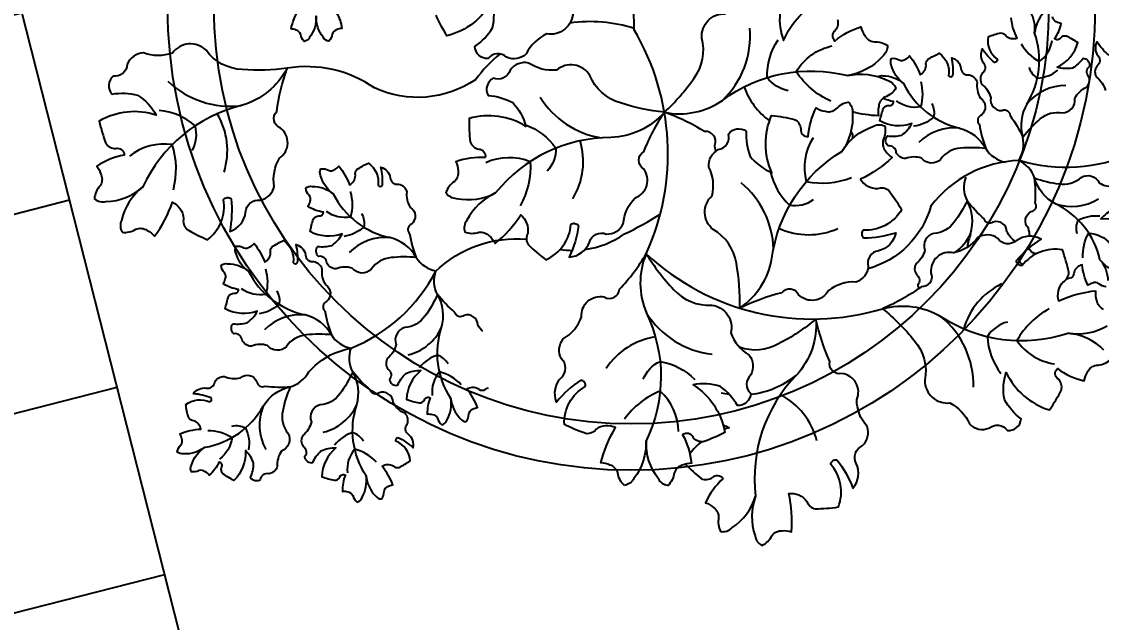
# Model space of a CAD drawing. Header units: millimetres. Extents: x 290.7 to 367.8, y 729.2 to 750.9.
# Drawn here: x 348.747 to 349.306, y 743.749 to 744.06 of the extents above; entities that cross this region are included whole.
import ezdxf

# ---------------------------------------------------------------- set-up
doc = ezdxf.new("R2010")
doc.units = ezdxf.units.MM
doc.header["$PDMODE"] = 35
for name, color, linetype in [('cota', 24, 'Continuous'), ('LAYOUT', 4, 'Continuous'), ('VEGET', 64, 'Continuous'), ('VEGET-I', 62, 'Continuous')]:
    doc.layers.add(name, color=color, linetype=linetype)
doc.styles.add('STYLUS', font='stylu.ttf')
doc.dimstyles.new('DIM50', dxfattribs={"dimscale": 0.5, "dimtxt": 0.15, "dimasz": 0.07, "dimexe": 0.1, "dimexo": 0.1, "dimgap": 0.09, "dimtad": 1, "dimzin": 4, "dimdsep": 46, "dimtxsty": 'STYLUS', "dimblk1": 'OBLIQUE', "dimblk2": 'OBLIQUE', "dimsah": 1, "dimcen": 0.09, "dimclrd": 24, "dimclre": 24, "dimclrt": 2, "dimadec": 0, "dimazin": 0, "dimtfac": 1, "dimtmove": 2, "dimatfit": 3, "dimldrblk": 'OBLIQUE', "dimfxl": 0, "dimtolj": 1, "dimtzin": 0, "dimarcsym": 0})

# ---------------------------------------------------------------- blocks, each defined once
blk = doc.blocks.new('VEGET-06')
at = {"layer": 'VEGET'}
for points in [[(-0.03181, -0.00902, -0.453009), (-0.04592, -0.02051, 0.177588), (-0.05703, -0.0313, -0.302847), (-0.0676, -0.03304, 0.444536), (-0.07762, -0.03378, -0.420063), (-0.08466, -0.02719, 0.102766), (-0.07516, -0.0172, 0.124976), (-0.07542, -0.00251, -0.21297), (-0.09973, -0.02151, -0.034334), (-0.10558, -0.01038, -0.263361)], [(-0.15921, -0.00904, -0.105189), (-0.15646, -0.01753, 0.101835), (-0.15922, -0.01819, 0.254881), (-0.1616, -0.0206, -0.174488), (-0.16349, -0.02439, -0.236152), (-0.1664, -0.02231, -0.172046), (-0.1702, -0.01094, -0.172046), (-0.17376, -0.02239, -0.236152), (-0.17662, -0.02453, -0.174488), (-0.17859, -0.02079, 0.254881), (-0.18102, -0.01842, 0.101835), (-0.1838, -0.01782, -0.081157), (-0.17947, -0.0071, 0.26839)], [(0.04521, -0.08367, -0.083794), (0.04471, -0.08036, 0.55411), (0.03906, -0.07311, 0.053606), (0.01744, -0.0627, 0.053038), (0.03341, -0.04444, 0.229968), (0.03764, -0.0227, -0.453009), (0.05032, -0.00963, 0.177588)], [(0.07974, -0.00949, 0.124976), (0.08172, -0.02405, -0.21297), (0.10364, -0.00232, -0.034334)], [(0.11075, -0.01269, -0.263361), (0.10948, -0.01857, 0.496173), (0.10936, -0.0243, -0.105189), (0.12336, -0.0167, 0.101835), (0.12542, -0.02134, 0.254881), (0.13044, -0.02472, -0.174488), (0.13771, -0.0268, -0.236152), (0.135, -0.03258, -0.172046), (0.11629, -0.04298, -0.172046), (0.13755, -0.04548, -0.236152), (0.14225, -0.0498, -0.174488), (0.13632, -0.05449, 0.254881), (0.13295, -0.05952, 0.101835), (0.13281, -0.0646, -0.055211), (0.11887, -0.06252, 0.26839)], [(0.25711, -0.03202, -0.080473), (0.25057, -0.02466, 0.299055), (0.25118, -0.03222, -0.444536), (0.25053, -0.03781, 0.302847), (0.25037, -0.0438, -0.177588), (0.25514, -0.05105, 0.507771)], [(0.22196, -0.00909, 0.172046), (0.21703, -0.02002, 0.172046), (0.21464, -0.00827, 0.236152)], [(0.20419, -0.0118, 0.081157), (0.20741, -0.02291, -0.26839), (0.20159, -0.02174, 0.263361), (0.19867, -0.02007, 0.034334), (0.19193, -0.02212, 0.28167), (0.19691, -0.0342, -0.447648), (0.19538, -0.03592, -0.080473), (0.18884, -0.02855, 0.299055), (0.18944, -0.03611, -0.444536), (0.1888, -0.0417, 0.302847), (0.18864, -0.04769, -0.177588), (0.19341, -0.05494, 0.507771), (0.19949, -0.0617, -0.55411), (0.2038, -0.06452, -0.053606), (0.21062, -0.0761, -0.053038), (0.22006, -0.06634, -0.229968), (0.232, -0.06296, 0.453009), (0.2387, -0.05528, -0.177588), (0.24496, -0.04927, 0.302847), (0.24613, -0.04339, -0.444536), (0.24674, -0.0378, 0.420063), (0.24319, -0.03374, -0.102766), (0.23741, -0.03886, -0.124976), (0.2292, -0.03843, 0.21297), (0.2403, -0.02519, 0.034334), (0.23418, -0.0217, 0.263361), (0.23096, -0.02268, -0.496173), (0.22777, -0.02302, 0.105189), (0.23136, -0.01485, -0.101835), (0.22868, -0.01392, -0.254881), (0.22656, -0.01127, 0.174488)], [(0.1324, -0.04347, -0.182338), (0.13519, -0.04301, -0.172046), (0.14641, -0.04724, -0.172046), (0.13977, -0.03725, -0.236152), (0.13991, -0.03368, -0.174488), (0.14406, -0.03451, 0.254881), (0.14743, -0.03412, 0.101835), (0.14964, -0.03234, -0.081157), (0.15524, -0.04247, 0.26839), (0.15852, -0.03752, -0.263361), (0.1594, -0.03427, -0.034334), (0.1656, -0.03094, -0.28167), (0.17065, -0.04299, 0.447648), (0.17295, -0.04313, 0.080473)], [(0.17295, -0.04313, 0.080473), (0.17235, -0.03329, -0.299055), (0.17727, -0.03905, 0.444536), (0.18169, -0.04254, -0.302847), (0.18605, -0.04666, 0.177588), (0.18782, -0.05515, -0.507771), (0.18831, -0.06423, 0.55411), (0.18726, -0.06927, 0.053606), (0.19066, -0.08227, 0.053038), (0.17708, -0.08208, 0.229968), (0.16626, -0.08815, -0.453009), (0.15609, -0.08748, 0.177588), (0.14742, -0.08767, -0.302847), (0.14243, -0.08435, 0.444536), (0.13804, -0.08084, -0.420063), (0.13766, -0.07545, 0.102766), (0.14537, -0.07498, 0.124976), (0.15086, -0.06885, -0.21297), (0.13364, -0.06737, -0.034334), (0.13549, -0.06058, -0.263361), (0.13846, -0.05899, 0.496173), (0.14095, -0.05696, -0.070001), (0.13524, -0.0552, 0.101835)], [(0.11803, -0.07298, -0.116543), (0.11891, -0.07565, -0.004008), (0.11869, -0.0771, -0.28167)], [(0.21434, -0.12955, 0.087899), (0.21366, -0.12521, -0.507771), (0.21521, -0.11625, 0.55411), (0.21736, -0.11157, 0.053606), (0.21697, -0.09814, 0.053038), (0.23016, -0.10137, 0.229968), (0.24206, -0.09788, -0.453009), (0.25182, -0.10081, 0.177588), (0.26032, -0.10257, -0.302847)], [(0.25948, -0.1154, 0.124976), (0.25275, -0.12014, -0.21297), (0.2692, -0.12544, -0.034334)], [(0.26223, -0.14883, -0.172046), (0.25224, -0.1422, -0.172046), (0.25648, -0.15342, -0.236152)], [(0.25554, -0.15687, -0.174488), (0.25168, -0.15513, 0.254881), (0.24831, -0.15475, 0.101835), (0.24575, -0.15599, -0.081157), (0.24257, -0.14487, 0.26839), (0.23826, -0.14896, -0.263361), (0.23667, -0.15193, -0.013592), (0.23402, -0.15277, -0.28167)], [(0.20674, -0.13229, -0.140066), (0.2021, -0.12715, 0.507771), (0.19466, -0.12193, -0.55411), (0.18983, -0.12015, -0.053606), (0.18059, -0.11039, -0.053038), (0.17357, -0.12202, -0.229968), (0.16269, -0.12799, 0.453009), (0.15788, -0.13697, -0.177588), (0.15314, -0.14423, 0.302847), (0.15331, -0.15022, -0.444536), (0.15397, -0.15581, 0.13242), (0.15476, -0.15761, -0.102766)], [(0.25419, -0.16895, -0.254881), (0.25051, -0.16415, -0.101835), (0.25003, -0.15909, 0.081157), (0.2301, -0.16451, -0.26839), (0.23236, -0.15415, 0.263361), (0.23543, -0.14899, 0.034334), (0.23199, -0.13689, 0.28167), (0.21026, -0.1454, -0.447648), (0.20724, -0.14263, -0.080473), (0.22059, -0.13117, 0.299055), (0.20708, -0.13202, -0.444536), (0.19712, -0.13069, 0.302847), (0.18642, -0.13023, -0.177588), (0.17334, -0.13852, 0.507771), (0.16109, -0.14918, -0.55411), (0.15593, -0.15679, -0.053606), (0.13504, -0.1686, -0.053038), (0.15217, -0.18576, -0.229968), (0.15784, -0.20718, 0.453009), (0.17134, -0.21938, -0.177588), (0.18188, -0.23073, 0.302847), (0.19234, -0.23301, -0.444536), (0.20231, -0.23426, 0.420063), (0.20968, -0.22805, -0.102766), (0.20071, -0.21758, -0.124976), (0.20172, -0.20293, 0.21297), (0.22503, -0.22316, 0.034334), (0.23144, -0.21234, 0.263361), (0.22979, -0.20656, -0.496173), (0.22928, -0.20085, 0.105189), (0.24376, -0.20751, -0.101835), (0.24551, -0.20275, -0.254881), (0.2503, -0.19904, 0.174488), (0.25741, -0.19649, 0.236152)], [(0.25433, -0.19089, 0.172046), (0.23497, -0.18176, 0.172046), (0.25602, -0.17786, 0.236152)], [(0.21779, -0.13906, 0.066452), (0.2168, -0.13887, -0.196698), (0.2139, -0.13598, 0.177588)], [(0.2106, -0.14498, 0.019885), (0.21018, -0.14461, -0.276854), (0.20864, -0.14103, 0.302847)], [(-0.08042, -0.18088, -0.087899), (-0.08307, -0.17738, 0.507771), (-0.09059, -0.17227, -0.55411), (-0.09545, -0.17056, -0.053606), (-0.10483, -0.16094, -0.053038), (-0.11167, -0.17268, -0.229968), (-0.12246, -0.17881, 0.453009), (-0.12713, -0.18787, -0.177588), (-0.13177, -0.1952, 0.302847), (-0.13151, -0.20119, -0.444536), (-0.13076, -0.20676, 0.420063), (-0.12634, -0.20986, -0.102766), (-0.12196, -0.20351, -0.124976), (-0.11388, -0.20196, 0.21297), (-0.1215, -0.21747, 0.034334), (-0.11472, -0.2194, 0.263361), (-0.11183, -0.21768, -0.496173), (-0.10881, -0.21659, 0.105189), (-0.11035, -0.22538, -0.101835), (-0.10752, -0.22564, -0.254881), (-0.10482, -0.2277, 0.174488), (-0.10242, -0.23119, 0.236152), (-0.09984, -0.22872, 0.172046), (-0.09766, -0.21693, 0.172046), (-0.09254, -0.22777, 0.236152), (-0.0894, -0.22949, 0.174488), (-0.08797, -0.22551, -0.254881), (-0.0859, -0.22282, -0.101835), (-0.08323, -0.22184, 0.081157), (-0.08902, -0.21183, -0.26839), (-0.08309, -0.21157, 0.263361), (-0.07985, -0.21249, 0.013592), (-0.07739, -0.21117, 0.28167)], [(0.11044, -0.25008, -0.080473), (0.11907, -0.26542, 0.299055), (0.12088, -0.252, -0.444536), (0.12413, -0.2425, 0.302847), (0.12669, -0.2321, -0.177588), (0.12113, -0.21764, 0.507771), (0.11308, -0.20354, -0.55411), (0.10663, -0.19698, -0.053606), (0.09915, -0.17418, -0.053038), (0.07896, -0.18762, -0.218085), (0.05791, -0.18938, 0.453009)], [(0.04903, -0.2312, -0.031414), (0.0524, -0.23284, 0.018998), (0.04964, -0.23362, 0.034334)], [(0.03737, -0.24033, 0.059103), (0.03118, -0.24675, 0.034334)], [(0.02866, -0.2524, 0.031741), (0.03734, -0.26013, 0.263361), (0.04333, -0.25964, -0.496173), (0.04903, -0.26027, 0.105189), (0.03966, -0.27316, -0.101835), (0.04399, -0.2758, -0.254881), (0.04668, -0.28123, 0.174488), (0.04779, -0.28871, 0.236152), (0.05388, -0.28678, 0.172046), (0.06664, -0.26959, 0.172046), (0.06633, -0.291, 0.236152), (0.07, -0.29622, 0.174488), (0.07542, -0.29095, -0.254881), (0.08086, -0.28828, -0.101835), (0.0859, -0.28881, 0.081157), (0.0845, -0.2682, -0.26839), (0.09422, -0.27245, 0.263361), (0.09868, -0.27648, 0.034334), (0.11121, -0.27547, 0.28167), (0.10713, -0.2525, -0.447648), (0.11044, -0.25008, -0.080473)]]:
    blk.add_lwpolyline(points, format="xyb", dxfattribs=at)
for points in [[(-0.27479, -0.1274, 0.174488), (-0.26741, -0.12577, -0.254881), (-0.26138, -0.12636, -0.101835), (-0.25736, -0.12946, 0.081157), (-0.24772, -0.11119, -0.26839), (-0.24169, -0.11991, 0.263361), (-0.24001, -0.12568, 0.034334), (-0.22882, -0.13141, 0.28167), (-0.22022, -0.10972, -0.447648), (-0.21613, -0.10941, -0.080473), (-0.21686, -0.12699, 0.299055), (-0.20826, -0.11653, -0.444536), (-0.20049, -0.11015, 0.302847), (-0.19286, -0.10265, -0.177588), (-0.18999, -0.08743, 0.507771), (-0.18942, -0.0712, -0.55411), (-0.19146, -0.06224, -0.053606), (-0.18584, -0.03891, -0.053038), (-0.21008, -0.03972, -0.229968), (-0.2296, -0.02925, 0.453009), (-0.24774, -0.03079, -0.177588), (-0.26322, -0.03075, 0.302847), (-0.27203, -0.03684, -0.444536), (-0.27974, -0.04327, 0.420063), (-0.28023, -0.05291, -0.102766), (-0.26646, -0.05348, -0.124976), (-0.25644, -0.06423, 0.21297), (-0.28713, -0.06746, 0.034334), (-0.2836, -0.07953, 0.263361), (-0.27825, -0.08227, -0.496173), (-0.27373, -0.0858, 0.105189), (-0.28847, -0.09183, -0.101835), (-0.28618, -0.09636, -0.254881), (-0.28674, -0.10239, 0.174488), (-0.28973, -0.10933, 0.236152), (-0.28354, -0.1109, 0.172046), (-0.26365, -0.10298, 0.172046), (-0.27516, -0.12103, 0.236152)], [(-0.0947, -0.10911, 0.172046), (-0.07349, -0.1062, 0.172046), (-0.089, -0.12095, 0.236152), (-0.09017, -0.12723, 0.174488), (-0.08261, -0.12742, -0.254881), (-0.0769, -0.12943, -0.101835), (-0.07375, -0.13341, 0.081157), (-0.06, -0.118, -0.26839), (-0.05624, -0.12791, 0.263361), (-0.056, -0.13391, 0.034334), (-0.04651, -0.14217, 0.28167), (-0.03295, -0.12318, -0.447648), (-0.0289, -0.12386, -0.080473), (-0.03384, -0.14075, 0.299055), (-0.02297, -0.13266, -0.444536), (-0.01391, -0.12834, 0.302847), (-0.00469, -0.12289, -0.177588), (0.00175, -0.1088, 0.507771), (0.0062, -0.09319, -0.55411), (0.00638, -0.08399, -0.053606), (0.01744, -0.0627, -0.053038), (-0.00629, -0.05767, -0.229968), (-0.02272, -0.04281, 0.453009), (-0.04069, -0.03995, -0.177588), (-0.05572, -0.03619, 0.302847), (-0.06573, -0.03999, -0.444536), (-0.07477, -0.04437, 0.420063), (-0.07755, -0.05361, -0.102766), (-0.06432, -0.05748, -0.124976), (-0.05718, -0.07032, 0.21297), (-0.08774, -0.06608, 0.034334), (-0.08722, -0.07864, 0.263361), (-0.08268, -0.08259, -0.496173), (-0.07914, -0.0871, 0.105189), (-0.09491, -0.08941, -0.101835), (-0.09377, -0.09436, -0.254881), (-0.09576, -0.10008, 0.174488), (-0.10033, -0.1061, 0.236152)], [(0.11883, -0.06319, -0.172046), (0.11316, -0.08383, -0.172046), (0.12982, -0.07039, -0.236152), (0.1362, -0.07005, -0.174488), (0.1354, -0.07757, 0.254881), (0.13665, -0.0835, 0.101835), (0.14017, -0.08714, -0.081157), (0.12309, -0.09875, 0.26839), (0.13243, -0.10378, -0.263361), (0.13835, -0.10481, -0.034334), (0.14529, -0.11529, -0.28167), (0.12468, -0.12625, 0.447648), (0.12482, -0.13035, 0.080473), (0.14222, -0.12767, -0.299055), (0.13277, -0.13738, 0.444536), (0.1273, -0.1458, -0.302847), (0.12069, -0.15422, 0.177588), (0.10588, -0.15876, -0.507771), (0.08982, -0.16113, 0.55411), (0.08068, -0.1601, 0.053606), (0.05812, -0.16827, 0.053038), (0.05624, -0.14409, 0.229968), (0.04366, -0.12585, -0.453009), (0.04319, -0.10765, 0.177588), (0.04143, -0.09227, -0.302847), (0.04651, -0.08284, 0.444536), (0.05204, -0.07446, -0.420063), (0.06156, -0.07291, 0.102766), (0.06366, -0.08653, 0.124976), (0.07545, -0.0953, -0.21297), (0.07526, -0.06444, -0.034334), (0.08765, -0.06661, -0.263361), (0.09096, -0.07162, 0.496173), (0.09497, -0.07572, -0.105189), (0.09933, -0.0604, 0.101835), (0.10409, -0.06217, 0.254881), (0.11002, -0.06095, -0.174488), (0.11659, -0.05721, -0.236152)], [(-0.13457, -0.10219, 0.080473), (-0.13532, -0.09236, -0.299055), (-0.13031, -0.09805, 0.444536), (-0.12584, -0.10147, -0.302847), (-0.12142, -0.10552, 0.177588), (-0.11952, -0.11398, -0.507771), (-0.11889, -0.12306, 0.55411), (-0.11986, -0.12811, 0.053606), (-0.11626, -0.14106, 0.053038), (-0.12985, -0.14107, 0.229968), (-0.14057, -0.14731, -0.453009), (-0.15075, -0.14679, 0.177588), (-0.15942, -0.14711, -0.302847), (-0.16446, -0.14387, 0.444536), (-0.16891, -0.14042, -0.420063), (-0.16936, -0.13504, 0.102766), (-0.16167, -0.13445, 0.124976), (-0.15626, -0.12825, -0.21297), (-0.1735, -0.12703, -0.034334), (-0.17176, -0.1202, -0.263361), (-0.16882, -0.11857, 0.496173), (-0.16636, -0.11651, -0.105189), (-0.17473, -0.11341, 0.101835), (-0.17353, -0.11084, 0.254881), (-0.17396, -0.10747, -0.174488), (-0.17576, -0.10364, -0.236152), (-0.17233, -0.10265, -0.172046), (-0.16104, -0.1067, -0.172046), (-0.16784, -0.09682, -0.236152), (-0.16775, -0.09324, -0.174488), (-0.16359, -0.09401, 0.254881), (-0.16022, -0.09357, 0.101835), (-0.15804, -0.09176, -0.081157), (-0.15229, -0.1018, 0.26839), (-0.14908, -0.0968, -0.263361), (-0.14825, -0.09354, -0.034334), (-0.1421, -0.09011, -0.28167), (-0.13687, -0.10209, 0.447648)], [(-0.18027, -0.14387, 0.080473), (-0.18102, -0.13404, -0.299055), (-0.17601, -0.13973, 0.444536), (-0.17154, -0.14315, -0.302847), (-0.16712, -0.1472, 0.177588), (-0.16522, -0.15567, -0.507771), (-0.16459, -0.16474, 0.55411), (-0.16556, -0.16979, 0.053606), (-0.16196, -0.18274, 0.053038), (-0.17555, -0.18275, 0.229968), (-0.18627, -0.18899, -0.453009), (-0.19645, -0.18848, 0.177588), (-0.20512, -0.18879, -0.302847), (-0.21016, -0.18555, 0.444536), (-0.21461, -0.1821, -0.420063), (-0.21506, -0.17672, 0.102766), (-0.20737, -0.17613, 0.124976), (-0.20196, -0.16993, -0.21297), (-0.2192, -0.16871, -0.034334), (-0.21746, -0.16189, -0.263361), (-0.21452, -0.16025, 0.496173), (-0.21206, -0.15819, -0.105189), (-0.22043, -0.1551, 0.101835), (-0.21923, -0.15252, 0.254881), (-0.21966, -0.14915, -0.174488), (-0.22146, -0.14533, -0.236152), (-0.21803, -0.14433, -0.172046), (-0.20674, -0.14838, -0.172046), (-0.21354, -0.1385, -0.236152), (-0.21345, -0.13493, -0.174488), (-0.20929, -0.1357, 0.254881), (-0.20592, -0.13525, 0.101835), (-0.20374, -0.13344, -0.081157), (-0.19799, -0.14348, 0.26839), (-0.19478, -0.13848, -0.263361), (-0.19395, -0.13522, -0.034334), (-0.1878, -0.1318, -0.28167), (-0.18257, -0.14377, 0.447648)], [(-0.00417, -0.26391, -0.174488), (-0.0076, -0.25717, 0.254881), (-0.01187, -0.25289, 0.101835), (-0.01682, -0.25176, -0.081157), (-0.00884, -0.23271, 0.26839), (-0.0194, -0.23359, -0.263361), (-0.02493, -0.23596, -0.034334), (-0.03647, -0.23095, -0.28167), (-0.02518, -0.21053, 0.447648), (-0.02753, -0.20717, 0.080473), (-0.04065, -0.21891, -0.299055), (-0.03803, -0.20562, 0.444536), (-0.03804, -0.19557, -0.302847), (-0.03709, -0.18491, 0.177588), (-0.02716, -0.17302, -0.507771), (-0.01499, -0.16228, 0.55411), (-0.00677, -0.15816, 0.053606), (0.00768, -0.139, 0.053038), (0.02245, -0.15824, 0.229968), (0.04294, -0.16666, -0.453009), (0.05326, -0.18165, 0.177588), (0.06313, -0.19358, -0.302847), (0.06402, -0.20425, 0.444536), (0.06396, -0.2143, -0.420063), (0.05683, -0.22079, 0.102766), (0.04763, -0.21052, 0.124976), (0.03297, -0.20961, -0.21297), (0.04997, -0.23536, -0.034334), (0.0384, -0.24031, -0.263361), (0.03289, -0.23791, 0.496173), (0.02729, -0.23666, -0.105189), (0.032, -0.25189, 0.101835), (0.02705, -0.25299, 0.254881), (0.02275, -0.25725, -0.174488), (0.01928, -0.26397, -0.236152), (0.01414, -0.26018, -0.172046), (0.00762, -0.23979, -0.172046), (0.001, -0.26015, -0.236152)], [(-0.12614, -0.238, -0.080473), (-0.11802, -0.24359, 0.299055), (-0.12042, -0.2364, -0.444536), (-0.12113, -0.23081, 0.302847), (-0.12241, -0.22496, -0.177588), (-0.12877, -0.21906, 0.507771), (-0.13629, -0.21395, -0.55411), (-0.14115, -0.21225, -0.053606), (-0.15053, -0.20263, -0.053038), (-0.15737, -0.21436, -0.229968), (-0.16816, -0.22049, 0.453009), (-0.17283, -0.22955, -0.177588), (-0.17747, -0.23688, 0.302847), (-0.17721, -0.24287, -0.444536), (-0.17646, -0.24844, 0.420063), (-0.17204, -0.25154, -0.102766), (-0.16766, -0.24519, -0.124976), (-0.15958, -0.24364, 0.21297), (-0.16719, -0.25915, 0.034334), (-0.16042, -0.26108, 0.263361), (-0.15753, -0.25936, -0.496173), (-0.15451, -0.25827, 0.105189), (-0.15605, -0.26706, -0.101835), (-0.15322, -0.26732, -0.254881), (-0.15052, -0.26938, 0.174488), (-0.14812, -0.27287, 0.236152), (-0.14553, -0.2704, 0.172046), (-0.14336, -0.25861, 0.172046), (-0.13824, -0.26945, 0.236152), (-0.1351, -0.27118, 0.174488), (-0.13367, -0.26719, -0.254881), (-0.1316, -0.26451, -0.101835), (-0.12893, -0.26353, 0.081157), (-0.13472, -0.25351, -0.26839), (-0.12879, -0.25325, 0.263361), (-0.12555, -0.25418, 0.034334), (-0.11949, -0.25058, 0.28167), (-0.12721, -0.24004, -0.447648)], [(-0.22677, -0.21669, 0.080473), (-0.23638, -0.2145, -0.299055), (-0.22946, -0.21139, 0.444536), (-0.22487, -0.20813, -0.302847), (-0.2197, -0.20511, 0.177588), (-0.21105, -0.2058, -0.507771), (-0.2022, -0.20787, 0.55411), (-0.19765, -0.21029, 0.053606), (-0.18422, -0.21068, 0.053038), (-0.18822, -0.22366, 0.229968), (-0.18543, -0.23575, -0.453009), (-0.18893, -0.24533, 0.177588), (-0.19118, -0.2537, -0.302847), (-0.19577, -0.25756, 0.444536), (-0.20038, -0.26079, -0.420063), (-0.20565, -0.25963, 0.102766), (-0.20394, -0.25211, 0.124976), (-0.20828, -0.24511, -0.21297), (-0.21453, -0.26122, -0.034334), (-0.22054, -0.25754, -0.263361), (-0.22123, -0.25425, 0.496173), (-0.22247, -0.25129, -0.105189), (-0.2279, -0.25837, 0.101835), (-0.23001, -0.25647, 0.254881), (-0.23335, -0.25588, -0.174488), (-0.23754, -0.25648, -0.236152), (-0.23748, -0.2529, -0.172046), (-0.23027, -0.24332, -0.172046), (-0.24172, -0.24689, -0.236152), (-0.24511, -0.24575, -0.174488), (-0.24314, -0.242, 0.254881), (-0.24257, -0.23866, 0.101835), (-0.24366, -0.23603, -0.081157), (-0.23237, -0.2335, 0.26839), (-0.2362, -0.22896, -0.263361), (-0.23907, -0.22721, -0.034334), (-0.24052, -0.22032, -0.28167), (-0.22754, -0.21886, 0.447648)]]:
    blk.add_lwpolyline(points, format="xyb", close=True, dxfattribs=at)
at = {"layer": 'VEGET-I'}
for points in [[(0.00115, -0.01755, 0.114117), (-0.03345, -0.01467, -0.262055)], [(0.0841, -0.05109, -0.187629), (0.07286, -0.044, -0.152006), (0.07871, -0.02372)], [(0.10712, -0.05671, -0.141386), (0.08855, -0.04083, -0.210123), (0.10793, -0.02692, -0.210123)], [(0.20979, -0.02577, 0.141386), (0.21952, -0.0354, 0.210123), (0.22638, -0.02394, 0.210123)], [(-0.07113, -0.03126, 0.0625), (-0.08435, -0.04516, -0.262055), (-0.13881, -0.04958, 0.192873), (-0.18584, -0.03891)], [(-0.18584, -0.03891, -0.2044), (-0.21058, -0.05909, 0.227943), (-0.26365, -0.10298, 0.227943)], [(0.01744, -0.0627, 0.2044), (0.04872, -0.05631, -0.227943), (0.11629, -0.04298, -0.227943)], [(0.214, -0.03836, 0.187629), (0.21848, -0.0443, 0.152006), (0.22952, -0.04009)], [(0.15559, -0.04617, -0.141386), (0.15554, -0.05985, -0.210123), (0.14258, -0.05662, -0.210123)], [(0.14641, -0.04724, 0.227943), (0.17659, -0.07124, -0.2044), (0.19066, -0.08227, 0.204998), (0.2011, -0.08959, 0.204998)], [(0.16154, -0.05804, -0.187629), (0.16259, -0.0654, -0.152006), (0.15181, -0.07026)], [(-0.237, -0.08318, 0.187629), (-0.23538, -0.06999, 0.152006), (-0.25479, -0.06169)], [(0.01744, -0.0627, -0.2044), (-0.01143, -0.07635, 0.227943), (-0.07349, -0.1062)], [(-0.05741, -0.06949, -0.14874), (-0.04099, -0.08206, -0.187629), (-0.04573, -0.09447, -0.187629)], [(0.09756, -0.0765, 0.210123), (0.09395, -0.10007, 0.141386), (0.11829, -0.09791)], [(-0.07871, -0.08977, -0.210123), (-0.05487, -0.08928, -0.141386), (-0.0602, -0.11312)], [(0.05812, -0.16827, 0.2044), (0.07543, -0.14144, -0.227943), (0.11316, -0.08383)], [(0.27016, -0.08477, -0.180253), (0.20865, -0.08871, 0.225144), (0.16109, -0.11336, -0.262685), (0.12711, -0.14711, -0.090654)], [(0.25224, -0.1422, 0.227943), (0.2282, -0.11204, -0.2044), (0.21697, -0.09814, 0.204998), (0.20843, -0.08866, 0.204998)], [(0.07467, -0.09496, 0.14874), (0.08497, -0.11288, 0.187629), (0.09789, -0.10981, 0.187629)], [(-0.15188, -0.10549, -0.141386), (-0.15172, -0.11918, -0.210123), (-0.16473, -0.11614, -0.210123)], [(-0.14575, -0.11727, -0.187629), (-0.14459, -0.12462, -0.152006), (-0.15529, -0.12963)], [(-0.02541, -0.1367, 0.119733), (-0.00399, -0.1283, 0.030238), (0.01521, -0.11759, -0.184108)], [(0.23992, -0.12829, -0.187629), (0.24055, -0.12087, -0.152006), (0.25214, -0.11856)], [(0.24306, -0.14118, -0.141386), (0.24617, -0.12786, -0.210123), (0.25807, -0.13391, -0.210123)], [(-0.15141, -0.1899, 0.180253), (-0.10582, -0.14841, -0.217388), (-0.0569, -0.13115, 0.283578)], [(-0.03875, -0.13668, 0.033343), (-0.03227, -0.13715, 0.030238)], [(0.00768, -0.139, 0.2044), (0.0078, -0.17093, -0.227943), (0.00762, -0.23979, -0.227943)], [(-0.19758, -0.14718, -0.141386), (-0.19742, -0.16086, -0.210123), (-0.21043, -0.15783, -0.210123)], [(-0.09766, -0.21693, -0.227943), (-0.10264, -0.17869, 0.2044), (-0.10483, -0.16094, -0.204998), (-0.10571, -0.14822, -0.204998)], [(-0.19145, -0.15895, -0.187629), (-0.19029, -0.1663, -0.152006), (-0.20099, -0.17132)], [(0.13504, -0.1686, -0.2044), (0.16667, -0.17291, 0.227943), (0.23497, -0.18176, 0.227943)], [(0.09915, -0.17418, -0.2044), (0.08871, -0.20436, 0.227943), (0.06664, -0.26959, 0.227943)], [(0.20231, -0.17579, 0.187629), (0.19157, -0.1836, 0.152006), (0.19874, -0.20345)], [(-0.23027, -0.24332, 0.227943), (-0.19876, -0.22109, -0.2044), (-0.18422, -0.21068, 0.204998), (-0.17426, -0.20272, -0.17301), (-0.15141, -0.1899, -0.17301)], [(-0.14336, -0.25861, -0.227943), (-0.14834, -0.22037, 0.2044), (-0.15053, -0.20263, -0.204998), (-0.15141, -0.1899, -0.204998)], [(-0.0991, -0.1984, 0.187629), (-0.10487, -0.1937, 0.152006), (-0.11459, -0.20042)], [(0.00599, -0.20664, -0.187629), (0.01514, -0.19701, -0.152006), (0.03388, -0.20673)], [(-0.09201, -0.20962, 0.141386), (-0.10375, -0.20259, 0.210123), (-0.10767, -0.21536, 0.210123)], [(-0.21566, -0.23183, -0.187629), (-0.2083, -0.23289, -0.152006), (-0.20666, -0.2446)], [(-0.22872, -0.23421, -0.141386), (-0.2156, -0.23809, -0.210123), (-0.22234, -0.24962, -0.210123)], [(-0.1448, -0.24008, 0.187629), (-0.15057, -0.23538, 0.152006), (-0.16029, -0.24211)], [(-0.13771, -0.2513, 0.141386), (-0.14945, -0.24428, 0.210123), (-0.15337, -0.25704, 0.210123)]]:
    blk.add_lwpolyline(points, format="xyb", dxfattribs=at)
for centre, radius, start, end in [((-0.13006, -0.01731), 0.13121, 359.58217, 54.45096), ((0.01538, -0.02132), 0.04834, 313.61413, 4.74664), ((-0.11187, -0.08493), 0.13121, 335.6631, 30.53189), ((0.17503, -0.03471), 0.04449, 327.91772, 19.28079), ((-0.21658, -0.01113), 0.04834, 226.00557, 277.13808), ((0.09638, -0.03623), 0.03819, 199.61287, 234.40055), ((0.23381, -0.07532), 0.02707, 90.016, 141.14851), ((-0.00863, -0.02885), 0.04834, 212.10246, 260.49011), ((-0.25628, -0.08329), 0.03819, 342.27263, 31.13934), ((0.23248, -0.0697), 0.02278, 150.11454, 196.323), ((0.17374, -0.09816), 0.02707, 83.96029, 135.0928), ((-0.25222, -0.10943), 0.02963, 81.35543, 128.82154), ((-0.28983, -0.0933), 0.04407, 345.18935, 17.37937), ((-0.0645, -0.08935), 0.03819, 328.36952, 17.23623), ((0.19485, -0.07983), 0.01621, 326.96989, 13.30987), ((0.19512, -0.10322), 0.01621, 159.92238, 206.26236), ((0.02798, -0.13799), 0.04834, 1.97507, 50.36273), ((-0.12129, -0.08671), 0.04449, 206.69728, 258.06035), ((0.16072, -0.12153), 0.02278, 343.06704, 29.27549), ((0.23701, -0.08645), 0.02707, 251.00779, 302.1403), ((0.09529, -0.09053), 0.03819, 245.22896, 294.09567), ((-0.13294, -0.1572), 0.02707, 84.82956, 135.96207), ((-0.13606, -0.15233), 0.02278, 29.65507, 75.86353), ((0.15816, -0.11634), 0.02707, 305.42191, 334.101), ((0.22455, -0.14275), 0.04449, 160.87021, 170.64874), ((0.09711, -0.04299), 0.13121, 227.03046, 286.80208), ((-0.10262, -0.13231), 0.01621, 212.66821, 259.00818), ((-0.16699, -0.12839), 0.04449, 206.69728, 258.06035), ((0.21555, -0.18981), 0.03819, 115.30111, 164.16782), ((0.24576, -0.2075), 0.04407, 118.21783, 150.40785), ((-0.17864, -0.19888), 0.02707, 84.82956, 135.96207), ((-0.18176, -0.19402), 0.02278, 29.65507, 75.86353), ((0.04866, -0.1451), 0.04834, 212.29863, 263.43114), ((0.13571, -0.21003), 0.04834, 359.03405, 50.16656), ((-0.12717, -0.16724), 0.02707, 283.83777, 334.97028), ((-0.14832, -0.174), 0.01621, 212.66821, 259.00818), ((0.01815, -0.2216), 0.03819, 98.29737, 147.16407), ((0.23189, -0.169), 0.02963, 214.38391, 261.85002), ((0.05839, -0.16671), 0.04834, 276.57371, 308.85105), ((0.03172, -0.25386), 0.04407, 112.05733, 144.24735), ((-0.00462, -0.23507), 0.02963, 0.61517, 48.08127), ((0.05839, -0.16671), 0.04834, 257.71854, 262.73302), ((0.06255, -0.24897), 0.03819, 13.98561, 62.85232), ((-0.17373, -0.23138), 0.02707, 157.64919, 208.78169), ((-0.17287, -0.20892), 0.02707, 283.83777, 334.97028)]:
    blk.add_arc(centre, radius, start, end, dxfattribs=at)
blk = doc.blocks.new('_OBLIQUE')
at = {"color": 0, "linetype": 'ByBlock'}
blk.add_line((-0.5, -0.5), (0.5, 0.5), dxfattribs=at)
blk = doc.blocks.new('*D32')
at = {"layer": 'cota', "color": 24, "lineweight": -2}
for p, q in [((349.39987, 743.99824), (349.55902, 743.37305)), ((344.83261, 742.22151), (349.54668, 743.42151)), ((344.6858, 742.79824), (344.84494, 742.17305))]:
    blk.add_line(p, q, dxfattribs=at)
at = {"layer": 'Defpoints', "color": 0}
for p in [(349.38754, 744.04669), (349.54668, 743.42151), (344.67346, 742.84669)]:
    blk.add_point(p, dxfattribs=at)
at = {"layer": 'cota', "color": 24, "lineweight": -2, "xscale": 0.035, "yscale": 0.035, "zscale": 0.035}
for p, rotation in [((349.54668, 743.42151), 14.28171221142526), ((344.83261, 742.22151), 194.2817122114253)]:
    blk.add_blockref('_OBLIQUE', p, dxfattribs=dict(at, rotation=rotation))
at = {"layer": 'cota', "color": 2, "insert": (347.16888, 742.90308), "char_height": 0.075, "attachment_point": 5, "rotation": 14.2817, "style": 'STYLUS'}
blk.add_mtext('\\A1;4.86', dxfattribs=at)

msp = doc.modelspace()

# ---------------------------------------------------------------- hatches: boundary and pattern name
at = {"layer": 'LAYOUT'}
h = msp.add_hatch(dxfattribs=at)
h.set_pattern_fill('_USER', color=33, scale=0.1, angle=194.2817, style=0, pattern_type=0)
h.set_pattern_definition([(194.281712, (244.45205, -49.48908), (0.024668971, -0.096909452), [])])
h.paths.add_polyline_path([(348.84552, 743.67863), (348.72464, 744.15349), (347.44544, 743.82786), (347.56632, 743.353)])

# ---------------------------------------------------------------- linework, layer by layer
at = {"layer": 'LAYOUT', "color": 37}
msp.add_lwpolyline([(347.56632, 743.353), (348.84552, 743.67863), (348.72464, 744.15349), (347.44544, 743.82786)], close=True, dxfattribs=at)
at = {"layer": 'VEGET', "color": 37}
msp.add_circle((349.06274, 744.0679), 0.24, dxfattribs=at)
at = {"layer": 'VEGET', "color": 35}
msp.add_circle((349.06274, 744.0679), 0.216, dxfattribs=at)

# ---------------------------------------------------------------- block references
at = {"layer": 'VEGET', "xscale": 0.96, "yscale": 0.96, "zscale": 0.96}
msp.add_blockref('VEGET-06', (349.06304, 744.07337), dxfattribs=at)

# ---------------------------------------------------------------- dimensions: what is measured, and where the dimension line sits
at = {"layer": 'cota'}
dim = msp.add_aligned_dim(p1=(344.67346, 742.84669), p2=(349.38754, 744.04669), distance=-0.64512, dimstyle='DIM50', dxfattribs=at)
dim.commit()
dim.dimension.update_dxf_attribs({"geometry": '*D32', "text_midpoint": (347.16888, 742.90308)})

doc.saveas('drawing.dxf')
